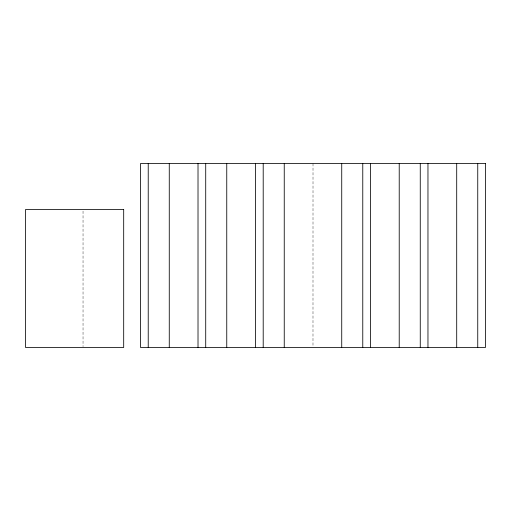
<?xml version="1.0" encoding="UTF-8"?>
<svg xmlns="http://www.w3.org/2000/svg" width="511" height="511" viewBox="0 0 511 511"><rect width="100%" height="100%" fill="white"/><g stroke="black" fill="none" stroke-linecap="round" stroke-linejoin="round"><path stroke-width="0.38" stroke-dasharray="2.56 1.92" d="M313.013 163.52L312.988 346.682M83.038 211.107L83.038 346.682"/><path stroke-width="0.77" d="M477.747 163.52L477.747 347.48M456.706 163.52L456.706 347.48M427.963 163.52L427.963 347.48M420.259 163.52L420.259 347.48M399.219 163.52L399.219 347.48M370.475 163.52L370.475 347.48M362.772 163.52L362.772 347.48M341.731 163.52L341.731 347.48M284.244 163.52L284.244 347.48M263.203 163.52L263.203 347.48M255.5 163.52L255.5 347.48M226.756 163.52L226.756 347.48M205.716 163.52L205.716 347.48M198.013 163.52L198.013 347.48M169.269 163.52L169.269 347.48M148.228 163.52L148.228 347.48M485.45 163.52L140.525 163.52L140.525 347.48L485.45 347.48L485.45 163.52M123.688 209.51L25.55 209.51L25.55 347.48L123.688 347.48L123.688 209.51"/></g></svg>
